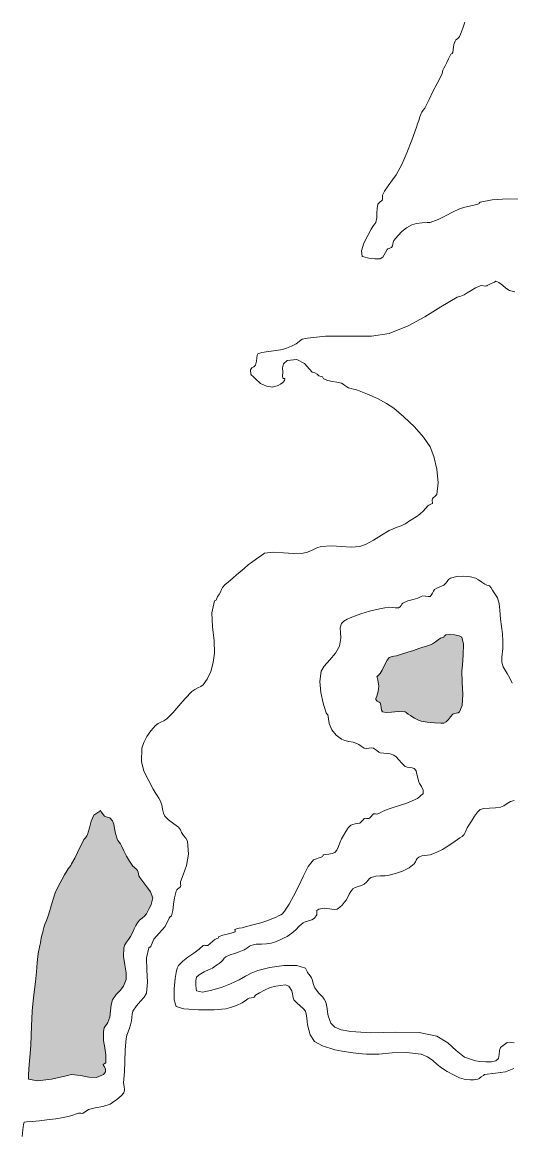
# Model space of a CAD drawing. Header units: inches. Extents: x -600 to 863, y -502 to 873.
# Drawn here: x 582.9 to 605.8, y -0.5 to 51.3 of the extents above; entities that cross this region are included whole.
import ezdxf

# ---------------------------------------------------------------- set-up
doc = ezdxf.new("R2010")
doc.units = ezdxf.units.IN
doc.header["$MEASUREMENT"] = 0
doc.layers.add('Layer 1', color=7, linetype='Continuous')

msp = doc.modelspace()

# ---------------------------------------------------------------- hatches: boundary and pattern name
at = {"layer": 'Layer 1', "true_color": 0xffffff}
for points in [[(602.596, 22.558), (602.596, 22.571), (602.623, 22.605), (602.663, 22.642), (602.702, 22.663), (602.875, 22.675), (603.104, 22.66), (603.316, 22.621), (603.443, 22.558), (603.516, 22.238), (603.508, 21.732), (603.468, 21.242), (603.443, 20.969), (603.462, 20.461), (603.484, 19.885), (603.46, 19.373), (603.338, 19.063), (603.265, 19.026), (603.178, 19.01), (603.091, 18.993), (603.02, 18.957), (602.91, 18.834), (602.815, 18.706), (602.716, 18.597), (602.596, 18.533), (602.465, 18.539), (602.168, 18.559), (601.819, 18.592), (601.537, 18.64), (601.415, 18.678), (601.323, 18.723), (601.232, 18.779), (601.114, 18.852), (601.045, 18.897), (600.944, 18.967), (600.85, 19.032), (600.796, 19.063), (600.473, 19.087), (600.164, 19.058), (599.906, 19.031), (599.737, 19.063), (599.692, 19.141), (599.673, 19.26), (599.658, 19.387), (599.632, 19.486), (599.585, 19.518), (599.496, 19.573), (599.422, 19.639), (599.42, 19.698), (599.475, 19.805), (599.533, 20.012), (599.562, 20.273), (599.525, 20.546), (599.483, 20.666), (599.479, 20.706), (599.525, 20.745), (599.632, 20.863), (599.717, 21.012), (599.838, 21.247), (599.961, 21.476), (600.055, 21.604), (600.149, 21.645), (600.271, 21.67), (600.391, 21.689), (600.479, 21.71), (600.677, 21.779), (600.917, 21.854), (601.178, 21.936), (601.432, 22.027), (601.576, 22.076), (601.737, 22.121), (601.905, 22.173), (602.066, 22.239), (602.215, 22.334), (602.334, 22.432), (602.451, 22.514)], [(586.502, 14.404), (586.548, 14.433), (586.562, 14.46), (586.573, 14.46), (586.608, 14.404), (586.771, 14.202), (586.896, 14.146), (587.01, 14.111), (587.138, 13.98), (587.199, 13.824), (587.236, 13.615), (587.277, 13.379), (587.35, 13.134), (587.392, 13.06), (587.45, 12.983), (587.512, 12.903), (587.562, 12.816), (587.671, 12.571), (587.791, 12.332), (587.929, 12.098), (588.091, 11.863), (588.143, 11.809), (588.197, 11.767), (588.251, 11.72), (588.303, 11.651), (588.33, 11.581), (588.35, 11.498), (588.372, 11.412), (588.408, 11.334), (588.687, 10.961), (588.912, 10.665), (589.02, 10.386), (588.938, 10.063), (588.905, 9.996), (588.854, 9.887), (588.793, 9.76), (588.726, 9.64), (588.631, 9.524), (588.518, 9.43), (588.402, 9.334), (588.303, 9.216), (588.232, 9.087), (588.155, 8.926), (588.073, 8.75), (587.984, 8.581), (587.89, 8.436), (587.793, 8.303), (587.713, 8.178), (587.667, 8.052), (587.651, 7.644), (587.708, 7.244), (587.771, 6.878), (587.772, 6.569), (587.658, 6.254), (587.49, 6.05), (587.305, 5.866), (587.138, 5.616), (587.079, 5.389), (587.047, 5.101), (587.007, 4.806), (586.926, 4.558), (586.869, 4.479), (586.808, 4.407), (586.753, 4.305), (586.714, 4.134), (586.71, 3.713), (586.773, 3.377), (586.834, 3.05), (586.82, 2.651), (586.795, 2.651), (586.741, 2.628), (586.7, 2.589), (586.714, 2.546), (586.764, 2.486), (586.809, 2.383), (586.807, 2.255), (586.714, 2.122), (586.396, 1.987), (586.036, 2.01), (585.644, 2.088), (585.231, 2.122), (584.916, 2.047), (584.295, 1.909), (583.639, 1.824), (583.22, 1.91), (583.216, 2.129), (583.253, 2.592), (583.3, 3.111), (583.326, 3.499), (583.354, 4.385), (583.393, 5.079), (583.451, 5.726), (583.537, 6.463), (583.584, 6.917), (583.624, 7.363), (583.674, 7.783), (583.749, 8.157), (583.776, 8.285), (583.789, 8.387), (583.809, 8.506), (583.855, 8.687), (583.879, 8.775), (583.902, 8.877), (583.928, 8.989), (583.961, 9.11), (583.991, 9.185), (584.051, 9.322), (584.118, 9.486), (584.173, 9.64), (584.274, 9.999), (584.361, 10.315), (584.461, 10.611), (584.597, 10.91), (584.688, 11.08), (584.787, 11.259), (584.897, 11.447), (585.02, 11.651), (585.072, 11.731), (585.13, 11.816), (585.187, 11.898), (585.231, 11.969), (585.372, 12.23), (585.497, 12.491), (585.621, 12.756), (585.761, 13.028), (585.807, 13.1), (585.871, 13.189), (585.934, 13.279), (585.973, 13.346), (586.061, 13.643), (586.138, 13.96), (586.266, 14.235)]]:
    msp.add_hatch(color=7, dxfattribs=at).paths.add_polyline_path(points)

# ---------------------------------------------------------------- linework, layer by layer
at = {"layer": 'Layer 1', "lineweight": 0}
for points in [[(606.266, 43.021), (605.576, 43.029), (604.853, 42.992), (604.29, 42.887), (604.274, 42.869), (604.258, 42.838), (604.231, 42.804), (604.185, 42.78), (603.996, 42.739), (603.799, 42.7), (603.583, 42.647), (603.338, 42.568), (603.002, 42.419), (602.673, 42.245), (602.333, 42.074), (601.961, 41.934), (601.829, 41.922), (601.589, 41.907), (601.324, 41.88), (601.114, 41.827), (600.854, 41.685), (600.642, 41.514), (600.454, 41.314), (600.267, 41.086), (600.23, 41.01), (600.215, 40.924), (600.199, 40.84), (600.161, 40.769), (600.114, 40.739), (600.053, 40.717), (599.992, 40.693), (599.949, 40.663), (599.875, 40.535), (599.823, 40.412), (599.755, 40.309), (599.632, 40.239), (599.377, 40.225), (599.095, 40.271), (598.87, 40.327), (598.784, 40.346), (598.752, 40.604), (598.869, 40.959), (599.051, 41.326), (599.208, 41.616), (599.257, 41.693), (599.322, 41.783), (599.383, 41.87), (599.42, 41.934), (599.469, 42.146), (599.48, 42.363), (599.487, 42.578), (599.525, 42.78), (599.565, 42.834), (599.632, 42.892), (599.698, 42.946), (599.737, 42.992), (599.746, 43.041), (599.741, 43.097), (599.734, 43.153), (599.737, 43.204), (599.833, 43.391), (600.011, 43.649), (600.212, 43.924), (600.373, 44.157), (600.64, 44.646), (600.882, 45.191), (601.108, 45.776), (601.326, 46.381), (601.377, 46.535), (601.428, 46.697), (601.479, 46.86), (601.537, 47.016), (601.579, 47.089), (601.644, 47.179), (601.708, 47.267), (601.749, 47.333), (601.91, 47.679), (602.09, 48.046), (602.284, 48.427), (602.49, 48.815), (602.519, 48.888), (602.539, 48.967), (602.562, 49.05), (602.596, 49.133), (602.664, 49.256), (602.741, 49.399), (602.825, 49.568), (602.914, 49.769), (602.934, 49.787), (602.964, 49.802), (602.996, 49.826), (603.02, 49.875), (603.042, 50.006), (603.051, 50.118), (603.069, 50.241), (603.126, 50.404), (603.167, 50.456), (603.233, 50.514), (603.299, 50.569), (603.338, 50.615), (603.428, 50.84), (603.504, 51.057), (603.576, 51.292)], [(582.923, -0.771), (582.952, -0.464), (582.982, -0.215), (583.008, -0.102), (583.125, -0.086), (583.396, -0.062), (583.738, -0.03), (584.067, 0.005), (584.49, 0.058), (584.85, 0.111), (585.188, 0.191), (585.549, 0.322), (585.595, 0.324), (585.66, 0.317), (585.723, 0.312), (585.761, 0.322), (586.011, 0.492), (586.336, 0.567), (586.691, 0.626), (587.031, 0.746), (587.138, 0.816), (587.337, 0.96), (587.542, 1.13), (587.667, 1.275), (587.692, 1.412), (587.675, 1.565), (587.653, 1.732), (587.667, 1.91), (587.705, 2.247), (587.718, 2.73), (587.731, 3.279), (587.772, 3.816), (587.807, 3.96), (587.865, 4.121), (587.93, 4.289), (587.984, 4.451), (588.018, 4.627), (588.033, 4.797), (588.052, 4.952), (588.091, 5.087), (588.255, 5.342), (588.449, 5.554), (588.623, 5.743), (588.726, 5.934), (588.771, 6.446), (588.74, 7.018), (588.729, 7.577), (588.832, 8.052), (588.857, 8.073), (588.892, 8.08), (588.922, 8.1), (588.938, 8.157), (589.059, 8.447), (589.315, 8.73), (589.595, 9.045), (589.785, 9.428), (589.81, 9.477), (589.842, 9.502), (589.873, 9.517), (589.891, 9.534), (589.946, 9.795), (589.984, 10.079), (590.027, 10.382), (590.103, 10.698), (590.142, 10.752), (590.208, 10.81), (590.274, 10.864), (590.314, 10.91), (590.322, 10.959), (590.317, 11.015), (590.312, 11.071), (590.314, 11.122), (590.435, 11.459), (590.59, 11.896), (590.687, 12.422), (590.632, 13.028), (590.563, 13.165), (590.459, 13.296), (590.361, 13.425), (590.314, 13.558), (590.217, 13.686), (589.998, 13.845), (589.752, 14.02), (589.573, 14.192), (589.513, 14.335), (589.475, 14.515), (589.433, 14.719), (589.361, 14.934), (589.304, 15.037), (589.221, 15.163), (589.128, 15.307), (589.043, 15.463), (588.805, 15.903), (588.602, 16.299), (588.486, 16.753), (588.514, 17.369), (588.594, 17.637), (588.739, 17.911), (588.931, 18.179), (589.149, 18.428), (589.268, 18.52), (589.399, 18.584), (589.539, 18.65), (589.679, 18.745), (589.954, 19.02), (590.235, 19.347), (590.53, 19.69), (590.844, 20.016), (590.976, 20.11), (591.122, 20.186), (591.262, 20.255), (591.373, 20.334), (591.561, 20.591), (591.721, 20.947), (591.84, 21.368), (591.902, 21.816), (591.877, 22.391), (591.801, 23.04), (591.775, 23.687), (591.902, 24.251), (591.928, 24.273), (591.962, 24.28), (591.992, 24.299), (592.008, 24.357), (592.043, 24.46), (592.112, 24.553), (592.184, 24.654), (592.22, 24.781), (592.268, 24.884), (592.387, 25.007), (592.555, 25.148), (592.749, 25.311), (592.927, 25.464), (593.101, 25.615), (593.283, 25.773), (593.49, 25.945), (593.623, 26.047), (593.862, 26.223), (594.101, 26.393), (594.231, 26.475), (594.66, 26.525), (595.121, 26.501), (595.588, 26.464), (596.031, 26.475), (596.246, 26.533), (596.458, 26.628), (596.668, 26.726), (596.879, 26.793), (597.354, 26.828), (597.823, 26.799), (598.27, 26.766), (598.679, 26.793), (598.973, 26.902), (599.316, 27.095), (599.686, 27.321), (600.055, 27.533), (600.238, 27.618), (600.423, 27.689), (600.608, 27.762), (600.796, 27.852), (600.88, 27.902), (600.953, 27.956), (601.028, 28.01), (601.114, 28.062), (601.307, 28.174), (601.477, 28.298), (601.65, 28.463), (601.855, 28.698), (601.897, 28.725), (601.966, 28.752), (602.032, 28.779), (602.066, 28.805), (602.072, 28.854), (602.064, 28.911), (602.057, 28.968), (602.066, 29.016), (602.109, 29.062), (602.179, 29.126), (602.245, 29.188), (602.278, 29.228), (602.332, 29.775), (602.269, 30.406), (602.13, 31.004), (601.961, 31.451), (601.66, 31.899), (601.229, 32.38), (600.741, 32.846), (600.267, 33.251), (599.926, 33.48), (599.501, 33.702), (599.035, 33.91), (598.572, 34.099), (598.48, 34.126), (598.38, 34.146), (598.27, 34.169), (598.149, 34.204), (598.079, 34.245), (597.985, 34.312), (597.896, 34.378), (597.832, 34.416), (597.614, 34.472), (597.398, 34.509), (597.188, 34.553), (596.984, 34.628), (596.962, 34.654), (596.956, 34.688), (596.938, 34.719), (596.879, 34.733), (596.775, 34.768), (596.683, 34.838), (596.582, 34.908), (596.455, 34.945), (596.334, 35.077), (596.095, 35.338), (595.745, 35.535), (595.29, 35.475), (595.116, 35.322), (595.071, 35.138), (595.083, 34.938), (595.078, 34.733), (595.084, 34.67), (595.119, 34.649), (595.16, 34.646), (595.185, 34.628), (595.164, 34.545), (595.089, 34.459), (594.98, 34.379), (594.867, 34.311), (594.603, 34.237), (594.32, 34.278), (594.047, 34.415), (593.809, 34.628), (593.766, 34.67), (593.695, 34.737), (593.628, 34.804), (593.597, 34.84), (593.583, 35.046), (593.643, 35.133), (593.732, 35.18), (593.809, 35.263), (593.863, 35.453), (593.877, 35.608), (593.884, 35.724), (593.914, 35.792), (594.109, 35.861), (594.42, 35.903), (594.769, 35.943), (595.078, 36.004), (595.264, 36.062), (595.484, 36.147), (595.715, 36.267), (595.926, 36.428), (595.992, 36.474), (596.063, 36.498), (596.146, 36.514), (596.243, 36.533), (597.08, 36.616), (598.156, 36.614), (599.229, 36.625), (600.055, 36.745), (600.934, 37.104), (601.718, 37.529), (602.465, 37.986), (603.231, 38.439), (603.316, 38.476), (603.396, 38.494), (603.472, 38.512), (603.549, 38.545), (603.694, 38.638), (603.876, 38.757), (604.08, 38.876), (604.29, 38.969), (604.367, 38.979), (604.449, 38.97), (604.531, 38.961), (604.607, 38.969), (604.629, 38.986), (604.786, 39.061), (604.96, 39.142), (605.031, 39.181), (605.17, 39.123), (605.332, 38.999), (605.502, 38.859), (605.667, 38.757), (605.92, 38.696)], [(605.793, 20.414), (605.684, 20.643), (605.561, 20.863), (605.378, 21.173), (605.305, 21.386), (605.307, 21.629), (605.35, 22.027), (605.358, 22.367), (605.332, 22.708), (605.287, 23.053), (605.243, 23.404), (605.211, 23.818), (605.181, 24.131), (605.104, 24.397), (604.926, 24.675), (604.873, 24.76), (604.812, 24.863), (604.729, 24.951), (604.607, 24.992), (604.513, 25.035), (604.373, 25.129), (604.219, 25.234), (604.078, 25.311), (603.844, 25.376), (603.538, 25.412), (603.212, 25.398), (602.914, 25.311), (602.826, 25.245), (602.755, 25.16), (602.684, 25.072), (602.596, 24.992), (602.5, 24.942), (602.389, 24.901), (602.275, 24.853), (602.173, 24.781), (602.122, 24.71), (602.07, 24.613), (602.017, 24.521), (601.961, 24.463), (601.867, 24.453), (601.742, 24.472), (601.62, 24.485), (601.537, 24.463), (601.389, 24.382), (601.171, 24.322), (600.925, 24.253), (600.69, 24.146), (600.637, 24.092), (600.603, 24.031), (600.56, 23.975), (600.479, 23.934), (600.333, 23.921), (600.184, 23.938), (600.022, 23.953), (599.844, 23.934), (599.538, 23.863), (599.139, 23.771), (598.721, 23.652), (598.361, 23.51), (598.234, 23.455), (598.085, 23.391), (597.941, 23.307), (597.832, 23.192), (597.768, 22.995), (597.779, 22.782), (597.791, 22.51), (597.726, 22.134), (597.551, 21.809), (597.283, 21.492), (597.024, 21.205), (596.879, 20.969), (596.82, 20.479), (596.865, 19.968), (596.971, 19.481), (597.091, 19.063), (597.113, 19.023), (597.147, 18.982), (597.18, 18.929), (597.196, 18.852), (597.252, 18.517), (597.378, 18.224), (597.571, 17.979), (597.832, 17.793), (597.985, 17.733), (598.167, 17.689), (598.366, 17.645), (598.572, 17.581), (598.641, 17.54), (598.737, 17.471), (598.832, 17.402), (598.891, 17.369), (598.994, 17.361), (599.103, 17.371), (599.211, 17.38), (599.313, 17.369), (599.381, 17.331), (599.479, 17.261), (599.573, 17.192), (599.632, 17.157), (599.805, 17.133), (599.951, 17.128), (600.097, 17.111), (600.267, 17.052), (600.38, 16.964), (600.499, 16.827), (600.635, 16.67), (600.796, 16.521), (600.894, 16.481), (601.008, 16.47), (601.121, 16.457), (601.22, 16.416), (601.303, 16.309), (601.349, 16.164), (601.383, 15.987), (601.432, 15.781), (601.472, 15.723), (601.559, 15.579), (601.634, 15.404), (601.644, 15.252), (601.377, 15.019), (600.876, 14.809), (600.335, 14.634), (599.949, 14.51), (599.853, 14.466), (599.746, 14.41), (599.636, 14.352), (599.525, 14.299), (599.479, 14.296), (599.414, 14.304), (599.352, 14.309), (599.313, 14.299), (599.272, 14.252), (599.209, 14.185), (599.146, 14.121), (599.103, 14.087), (599.057, 14.084), (598.991, 14.092), (598.929, 14.097), (598.891, 14.087), (598.85, 14.04), (598.786, 13.973), (598.722, 13.909), (598.679, 13.875), (598.576, 13.847), (598.459, 13.833), (598.347, 13.813), (598.255, 13.77), (598.142, 13.644), (598.03, 13.477), (597.926, 13.297), (597.832, 13.134), (597.747, 12.957), (597.678, 12.774), (597.605, 12.612), (597.514, 12.498), (597.393, 12.448), (597.233, 12.423), (597.082, 12.408), (596.984, 12.393), (596.965, 12.37), (596.957, 12.336), (596.936, 12.304), (596.879, 12.287), (596.523, 12.155), (596.267, 11.842), (596.051, 11.407), (595.82, 10.91), (595.587, 10.463), (595.377, 10.082), (595.203, 9.797), (595.078, 9.64), (594.992, 9.582), (594.887, 9.532), (594.771, 9.482), (594.655, 9.428), (594.385, 9.314), (594.062, 9.217), (593.691, 9.119), (593.278, 9.004), (593.184, 8.986), (593.054, 8.966), (592.931, 8.938), (592.855, 8.898), (592.854, 8.878), (592.856, 8.843), (592.859, 8.81), (592.855, 8.793), (592.679, 8.735), (592.482, 8.689), (592.288, 8.643), (592.114, 8.581), (592.092, 8.555), (592.085, 8.521), (592.066, 8.49), (592.008, 8.475), (591.906, 8.434), (591.802, 8.346), (591.695, 8.242), (591.585, 8.157), (591.539, 8.152), (591.475, 8.161), (591.412, 8.168), (591.373, 8.157), (591.182, 7.981), (590.928, 7.803), (590.658, 7.616), (590.42, 7.416), (590.303, 7.304), (590.224, 7.216), (590.163, 7.096), (590.103, 6.887), (590.059, 6.612), (590.01, 6.123), (590.008, 5.619), (590.103, 5.299), (590.472, 5.192), (591.146, 5.145), (591.88, 5.146), (592.432, 5.192), (592.652, 5.25), (592.923, 5.35), (593.187, 5.478), (593.385, 5.616), (593.451, 5.662), (593.522, 5.687), (593.604, 5.702), (593.702, 5.723), (593.757, 5.747), (593.775, 5.775), (593.784, 5.805), (593.809, 5.828), (594.006, 5.938), (594.236, 6.074), (594.49, 6.192), (594.761, 6.252), (594.989, 6.286), (595.195, 6.312), (595.369, 6.254), (595.502, 6.04), (595.537, 5.902), (595.55, 5.798), (595.565, 5.708), (595.608, 5.616), (595.736, 5.47), (595.898, 5.33), (596.047, 5.2), (596.138, 5.087), (596.181, 4.943), (596.206, 4.773), (596.224, 4.601), (596.243, 4.451), (596.366, 3.977), (596.572, 3.67), (596.931, 3.463), (597.514, 3.287), (597.864, 3.211), (598.238, 3.152), (598.62, 3.107), (598.996, 3.075), (599.567, 3.083), (600.195, 3.135), (600.859, 3.157), (601.537, 3.075), (601.844, 2.956), (602.084, 2.785), (602.289, 2.601), (602.49, 2.439), (602.758, 2.273), (603.055, 2.107), (603.334, 1.975), (603.549, 1.91), (603.678, 1.895), (603.832, 1.883), (604.004, 1.885), (604.185, 1.91), (604.251, 1.947), (604.35, 2.018), (604.445, 2.088), (604.502, 2.122), (605.011, 2.189), (605.483, 2.25), (605.863, 2.406)], [(602.596, 22.558), (602.596, 22.571), (602.623, 22.605), (602.663, 22.642), (602.702, 22.663), (602.875, 22.675), (603.104, 22.66), (603.316, 22.621), (603.443, 22.558), (603.516, 22.238), (603.508, 21.732), (603.468, 21.242), (603.443, 20.969), (603.462, 20.461), (603.484, 19.885), (603.46, 19.373), (603.338, 19.063), (603.265, 19.026), (603.178, 19.01), (603.091, 18.993), (603.02, 18.957), (602.91, 18.834), (602.815, 18.706), (602.716, 18.597), (602.596, 18.533), (602.465, 18.539), (602.168, 18.559), (601.819, 18.592), (601.537, 18.64), (601.415, 18.678), (601.323, 18.723), (601.232, 18.779), (601.114, 18.852), (601.045, 18.897), (600.944, 18.967), (600.85, 19.032), (600.796, 19.063), (600.473, 19.087), (600.164, 19.058), (599.906, 19.031), (599.737, 19.063), (599.692, 19.141), (599.673, 19.26), (599.658, 19.387), (599.632, 19.486), (599.585, 19.518), (599.496, 19.573), (599.422, 19.639), (599.42, 19.698), (599.475, 19.805), (599.533, 20.012), (599.562, 20.273), (599.525, 20.546), (599.483, 20.666), (599.479, 20.706), (599.525, 20.745), (599.632, 20.863), (599.717, 21.012), (599.838, 21.247), (599.961, 21.476), (600.055, 21.604), (600.149, 21.645), (600.271, 21.67), (600.391, 21.689), (600.479, 21.71), (600.677, 21.779), (600.917, 21.854), (601.178, 21.936), (601.432, 22.027), (601.576, 22.076), (601.737, 22.121), (601.905, 22.173), (602.066, 22.239), (602.215, 22.334), (602.334, 22.432), (602.451, 22.514), (602.596, 22.558), (602.596, 22.558)], [(605.889, 3.603), (605.552, 3.616), (605.243, 3.393), (605.197, 3.245), (605.185, 3.057), (605.147, 2.878), (605.031, 2.758), (604.825, 2.717), (604.556, 2.714), (604.285, 2.731), (604.078, 2.758), (603.57, 2.943), (603.176, 3.252), (602.781, 3.604), (602.278, 3.922), (601.454, 4.086), (600.344, 4.101), (599.195, 4.079), (598.255, 4.134), (597.812, 4.22), (597.517, 4.333), (597.326, 4.531), (597.196, 4.875), (597.167, 5.041), (597.152, 5.205), (597.133, 5.362), (597.091, 5.511), (597.021, 5.654), (596.958, 5.742), (596.882, 5.82), (596.772, 5.934), (596.661, 6.062), (596.583, 6.182), (596.521, 6.336), (596.455, 6.569), (596.421, 6.648), (596.363, 6.733), (596.3, 6.816), (596.243, 6.887), (596.22, 6.933), (596.193, 6.997), (596.166, 7.059), (596.138, 7.099), (595.737, 7.214), (595.132, 7.212), (594.473, 7.127), (593.914, 6.992), (593.604, 6.866), (593.346, 6.721), (593.054, 6.552), (592.644, 6.357), (592.261, 6.211), (591.781, 6.061), (591.336, 5.98), (591.055, 6.04), (591.044, 6.124), (591.031, 6.312), (591.03, 6.521), (591.055, 6.675), (591.182, 6.788), (591.414, 6.916), (591.652, 7.029), (591.797, 7.099), (591.872, 7.146), (591.949, 7.201), (592.03, 7.257), (592.114, 7.311), (592.203, 7.384), (592.28, 7.475), (592.354, 7.562), (592.432, 7.628), (592.623, 7.713), (592.834, 7.779), (593.055, 7.85), (593.278, 7.945), (593.354, 7.993), (593.447, 8.061), (593.535, 8.123), (593.597, 8.157), (593.847, 8.208), (594.094, 8.221), (594.33, 8.229), (594.549, 8.264), (594.739, 8.327), (594.934, 8.406), (595.121, 8.494), (595.29, 8.581), (595.511, 8.727), (595.688, 8.887), (595.852, 9.053), (596.031, 9.216), (596.13, 9.259), (596.282, 9.304), (596.441, 9.357), (596.561, 9.428), (596.668, 9.585), (596.677, 9.698), (596.68, 9.781), (596.772, 9.852), (597.014, 9.893), (597.265, 9.871), (597.48, 9.84), (597.62, 9.852), (597.749, 9.942), (597.855, 10.044), (597.95, 10.155), (598.043, 10.275), (598.123, 10.408), (598.184, 10.544), (598.254, 10.679), (598.361, 10.805), (598.463, 10.858), (598.609, 10.905), (598.764, 10.955), (598.891, 11.017), (598.998, 11.111), (599.07, 11.202), (599.132, 11.28), (599.208, 11.334), (599.422, 11.39), (599.643, 11.406), (599.857, 11.413), (600.055, 11.439), (600.345, 11.518), (600.676, 11.632), (600.987, 11.781), (601.22, 11.969), (601.272, 12.055), (601.31, 12.142), (601.354, 12.222), (601.432, 12.287), (601.567, 12.338), (601.705, 12.357), (601.839, 12.368), (601.961, 12.393), (602.237, 12.5), (602.532, 12.643), (602.833, 12.819), (603.126, 13.028), (603.235, 13.104), (603.348, 13.176), (603.455, 13.253), (603.549, 13.346), (603.604, 13.437), (603.648, 13.543), (603.696, 13.657), (603.761, 13.77), (603.893, 13.969), (604.032, 14.192), (604.168, 14.389), (604.29, 14.51), (604.463, 14.551), (604.731, 14.568), (605.018, 14.583), (605.243, 14.616), (605.396, 14.685), (605.555, 14.782), (605.717, 14.876), (605.879, 14.934)], [(586.502, 14.404), (586.548, 14.433), (586.562, 14.46), (586.573, 14.46), (586.608, 14.404), (586.771, 14.202), (586.896, 14.146), (587.01, 14.111), (587.138, 13.98), (587.199, 13.824), (587.236, 13.615), (587.277, 13.379), (587.35, 13.134), (587.392, 13.06), (587.45, 12.983), (587.512, 12.903), (587.562, 12.816), (587.671, 12.571), (587.791, 12.332), (587.929, 12.098), (588.091, 11.863), (588.143, 11.809), (588.197, 11.767), (588.251, 11.72), (588.303, 11.651), (588.33, 11.581), (588.35, 11.498), (588.372, 11.412), (588.408, 11.334), (588.687, 10.961), (588.912, 10.665), (589.02, 10.386), (588.938, 10.063), (588.905, 9.996), (588.854, 9.887), (588.793, 9.76), (588.726, 9.64), (588.631, 9.524), (588.518, 9.43), (588.402, 9.334), (588.303, 9.216), (588.232, 9.087), (588.155, 8.926), (588.073, 8.75), (587.984, 8.581), (587.89, 8.436), (587.793, 8.303), (587.713, 8.178), (587.667, 8.052), (587.651, 7.644), (587.708, 7.244), (587.771, 6.878), (587.772, 6.569), (587.658, 6.254), (587.49, 6.05), (587.305, 5.866), (587.138, 5.616), (587.079, 5.389), (587.047, 5.101), (587.007, 4.806), (586.926, 4.558), (586.869, 4.479), (586.808, 4.407), (586.753, 4.305), (586.714, 4.134), (586.71, 3.713), (586.773, 3.377), (586.834, 3.05), (586.82, 2.651), (586.795, 2.651), (586.741, 2.628), (586.7, 2.589), (586.714, 2.546), (586.764, 2.486), (586.809, 2.383), (586.807, 2.255), (586.714, 2.122), (586.396, 1.987), (586.036, 2.01), (585.644, 2.088), (585.231, 2.122), (584.916, 2.047), (584.295, 1.909), (583.639, 1.824), (583.22, 1.91), (583.216, 2.129), (583.253, 2.592), (583.3, 3.111), (583.326, 3.499), (583.354, 4.385), (583.393, 5.079), (583.451, 5.726), (583.537, 6.463), (583.584, 6.917), (583.624, 7.363), (583.674, 7.783), (583.749, 8.157), (583.776, 8.285), (583.789, 8.387), (583.809, 8.506), (583.855, 8.687), (583.879, 8.775), (583.902, 8.877), (583.928, 8.989), (583.961, 9.11), (583.991, 9.185), (584.051, 9.322), (584.118, 9.486), (584.173, 9.64), (584.274, 9.999), (584.361, 10.315), (584.461, 10.611), (584.597, 10.91), (584.688, 11.08), (584.787, 11.259), (584.897, 11.447), (585.02, 11.651), (585.072, 11.731), (585.13, 11.816), (585.187, 11.898), (585.231, 11.969), (585.372, 12.23), (585.497, 12.491), (585.621, 12.756), (585.761, 13.028), (585.807, 13.1), (585.871, 13.189), (585.934, 13.279), (585.973, 13.346), (586.061, 13.643), (586.138, 13.96), (586.266, 14.235), (586.502, 14.404), (586.502, 14.404)]]:
    msp.add_lwpolyline(points, dxfattribs=at)

doc.saveas('drawing.dxf')
